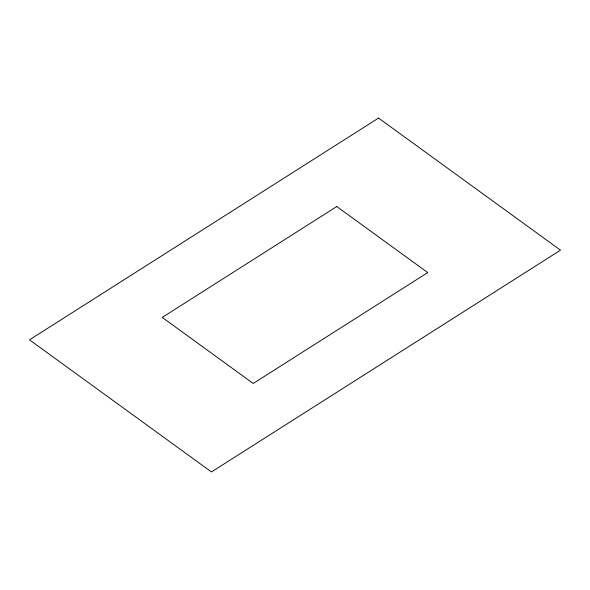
<?xml version="1.0" encoding="UTF-8"?>
<svg xmlns="http://www.w3.org/2000/svg" width="590" height="590" viewBox="0 0 590 590"><rect width="100%" height="100%" fill="white"/><g stroke="black" fill="none" stroke-linecap="round" stroke-linejoin="round"><path stroke-width="0.89" d="M378.544 118.059L29.5 339.833L211.456 471.941L560.5 250.167L378.544 118.059M336.772 206.53L162.25 317.413L253.228 383.471L427.75 272.587L336.772 206.53"/></g></svg>
